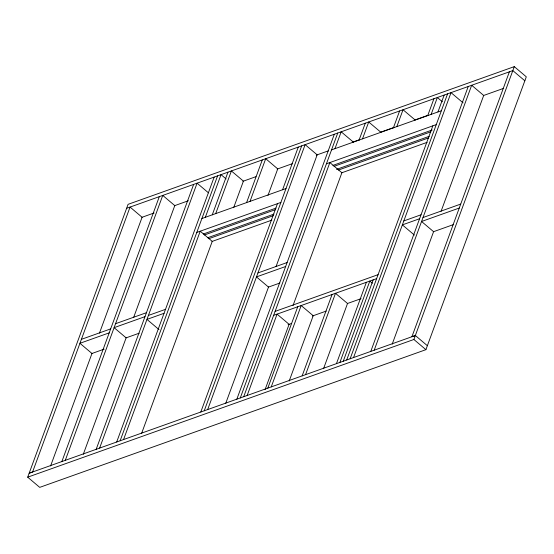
<?xml version="1.0" encoding="UTF-8"?>
<svg xmlns="http://www.w3.org/2000/svg" width="554" height="554" viewBox="0 0 554 554"><rect width="100%" height="100%" fill="white"/><g stroke="black" fill="none" stroke-linecap="round" stroke-linejoin="round"><path stroke-width="0.83" d="M27.7 477.181L128.092 204.329L514.278 66.632L526.3 76.819L425.908 349.671L39.722 487.368L27.7 477.181L413.886 339.484L514.278 66.632M50.58 465.969L92.012 353.362M99.464 333.113L142.087 217.265L130.058 207.078L32.596 471.987L29.161 473.213L415.348 335.516L427.369 345.696M61.861 461.558L159.323 196.642M65.289 460.332L162.758 195.417L174.78 205.603L133.653 317.4M83.273 454.315L126.194 337.656M96.174 449.322L193.644 184.406M99.609 448.096L197.079 183.18L208.47 192.834M116.693 442.002L214.163 177.086M120.128 440.776L217.597 175.867M123.563 439.557L200.223 231.198L212.244 241.385L141.554 433.526M205.333 217.306L221.032 174.642L226.094 178.928M212.265 214.834L227.964 172.169M215.7 213.609L231.399 170.944L243.421 181.13L233.643 207.695M246.585 202.598L262.284 159.933M250.02 201.372L265.712 158.707L277.741 168.894L267.963 195.458M200.797 412.017L277.457 203.657M282.568 189.766L298.267 147.101M204.232 410.791L301.701 145.875M207.667 409.565L305.136 144.656L317.158 154.836L276.024 266.633M225.651 403.547L268.572 286.889M236.842 399.164L334.311 134.248M240.277 397.938L337.746 133.022M243.712 396.712L329.859 162.557L341.887 172.744L292.997 305.621M334.969 148.666L341.181 131.804L353.203 141.983M247.139 395.487L277.076 314.132L289.098 324.319L265.096 389.566M267.817 388.119L297.747 306.757M359.082 140.072L365.287 123.203M271.245 386.893L301.182 305.538L313.204 315.718L289.202 380.972M362.51 138.853L368.715 121.984L380.743 132.164M302.138 375.882L332.068 294.52M393.395 127.835L399.6 110.966M305.566 374.656L335.502 293.301L347.524 303.481L323.515 368.735M396.83 126.61L403.035 109.747L415.057 119.927M336.451 363.646L366.388 282.284M427.716 115.599L433.921 98.73M339.886 362.42L369.823 281.065L372.35 283.205M431.151 114.373L437.355 97.511L442.417 101.797M343.258 361.222L373.195 279.86M346.693 359.996L432.84 125.841M437.951 111.95L444.163 95.08M350.121 358.77L447.59 93.855M353.556 357.545L451.025 92.636L463.047 102.822M370.771 351.409L468.241 86.493M374.206 350.183L471.676 85.274L483.697 95.454L441.074 211.303M392.19 344.166L433.623 231.558M509.382 71.826L411.913 336.742L415.348 335.516M126.631 208.304L512.817 70.6L524.839 80.787M141.914 217.327L154.13 212.965M174.503 205.707L188.353 200.763M242.936 181.303L255.976 176.657M277.159 169.102L292.637 163.582M316.265 155.155L328.487 150.799M352.933 142.08L359.449 139.76M380.633 132.205L394.483 127.268M414.849 120.003L427.889 115.357M483.289 95.6L503.655 88.342M331.541 149.892L441.386 110.724M326.431 163.783L436.275 124.615M332.947 165.39L432.217 129.989M334.062 166.332L430.894 131.81M336.513 169.386L429.274 136.312M201.898 218.532L286.002 188.54M338.446 170.043L428.761 137.842M341.707 172.806L427.141 142.343M196.788 232.424L280.892 202.432M203.29 234.03L276.072 208.082M204.405 234.979L275.567 209.606M207.667 237.742L273.981 214.1M208.782 238.691L273.475 215.617M212.05 241.454L271.889 220.118M115.557 323.702L146.443 312.691M257.935 272.942L287.111 262.534M403.824 220.921L421.04 214.786M81.403 339.332L110.668 328.896M144.989 316.653L114.103 327.663L126.125 337.85L139.13 333.217M148.417 315.434L165.507 309.347M285.656 266.495L256.474 276.903L268.496 287.083L279.846 283.039M419.586 218.74L402.37 224.882L414.392 235.069M423.014 217.528L460.72 204.08M109.207 332.857L79.942 343.293L91.964 353.48L104.159 349.131M164.046 313.308L146.962 319.395L158.984 329.582M459.266 208.041L421.552 221.489L433.581 231.676L453.636 224.522M275.103 311.39L378.084 274.666M273.641 315.358L376.623 278.634M288.101 324.672L291.342 323.515M312.428 316.002L326.209 311.085M347.296 303.564L361.076 298.654M413.886 339.484L425.908 349.671"/></g></svg>
